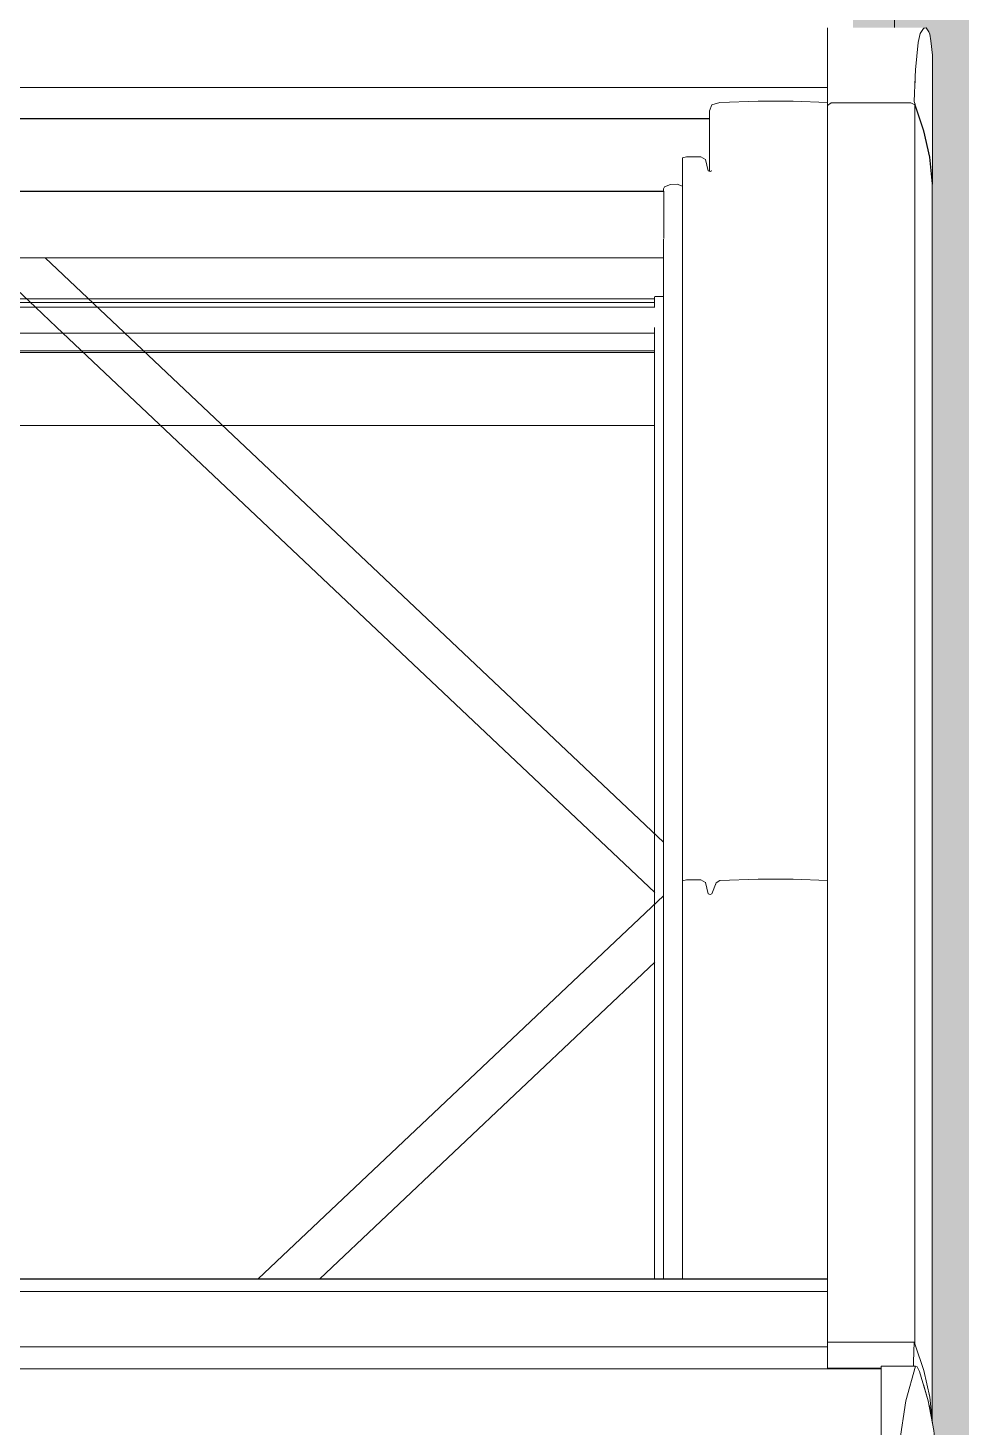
# Model space of a CAD drawing. Header units: metres. Extents: x -208 to 1512, y -277 to 123.
# Drawn here: x 830.362 to 830.793, y -3.63 to -2.984 of the extents above; entities that cross this region are included whole.
import ezdxf

# ---------------------------------------------------------------- set-up
doc = ezdxf.new("R2010")
doc.units = ezdxf.units.M
doc.header["$MEASUREMENT"] = 0
doc.linetypes.add('Wipeout_Contour', pattern=[1, 0, -1])
for name, color, linetype in [('325 Dachfenster', 7, 'Continuous'), ('330 Dachaufbau', 7, 'Continuous'), ('918 Lageplan Beschriftung.x', 7, 'Continuous')]:
    doc.layers.add(name, color=color, linetype=linetype)

# ---------------------------------------------------------------- blocks, each defined once
blk = doc.blocks.new('Dachfläche_55_5', base_point=(825.25622, 0.07))
at = {"layer": '330 Dachaufbau', "linetype": 'Continuous', "lineweight": 0, "true_color": 0x000000}
h = blk.add_hatch(color=18, dxfattribs=at)
h.paths.add_polyline_path([(828.70228, -0.4), (829.01228, -0.4), (829.01228, 0.07), (828.05728, 0.07), (828.05728, -0.77152), (826.30728, -0.77152), (826.30728, 0.07), (825.25622, 0.07), (825.27334, -4.6), (831.58228, -4.6), (831.58228, -0.82361), (828.70228, -0.82361)])
h.paths.add_polyline_path([(829.06228, -2.1975), (830.76228, -2.1975), (830.76228, -3.79873), (829.06228, -3.79873)], flags=0)
h.paths.add_polyline_path([(826.33228, -3.79873), (826.33228, -2.1975), (828.03228, -2.1975), (828.03228, -3.79873)], flags=0)
at = {"layer": '330 Dachaufbau', "color": 7, "linetype": 'Continuous', "lineweight": 18, "flags": 128}
blk.add_lwpolyline([(830.76228, -3.79873), (830.76228, -2.1975)], dxfattribs=at)
blk = doc.blocks.new('VELUX SlopeRoofBundle[41]_5', base_point=(825.25728, 0))
at = {"color": 254, "linetype": 'Wipeout_Contour', "lineweight": 0, "ltscale": 6642.876254}
blk.add_wipeout([(829.96487, -2.95926), (829.96525, -2.98422), (829.97693, -2.98422), (829.97693, -3.01187), (830.73133, -3.01187), (830.73133, -2.98422), (830.74301, -2.98422), (830.74339, -2.95926)], dxfattribs=at).dxf.layer = '325 Dachfenster'
at = {"color": 254, "linetype": 'Wipeout_Contour', "lineweight": 0, "ltscale": 2491.55463}
blk.add_wipeout([(830.67683, -3.02258), (830.67784, -3.01991), (830.67783, -3.01983)], dxfattribs=at).dxf.layer = '325 Dachfenster'
at = {"color": 254, "linetype": 'Wipeout_Contour', "lineweight": 0, "ltscale": 6646.888829}
blk.add_wipeout([(830.65553, -3.56164), (830.65603, -3.56164), (830.65603, -3.05769), (830.65553, -3.05854), (830.65553, -3.05967), (830.65563, -3.05967), (830.65563, -3.08153), (830.65553, -3.0818)], dxfattribs=at).dxf.layer = '325 Dachfenster'
at = {"color": 254, "linetype": 'Wipeout_Contour', "lineweight": 0, "ltscale": 3322.739396}
blk.add_wipeout([(830.67703, -3.56164), (830.67783, -3.56164), (830.67783, -3.38402), (830.67703, -3.38423)], dxfattribs=at).dxf.layer = '325 Dachfenster'
at = {"color": 254, "linetype": 'Wipeout_Contour', "lineweight": 0, "ltscale": 3323.331197}
blk.add_wipeout([(830.75613, -3.618), (830.75613, -3.63738), (830.7646, -3.63738), (830.76749, -3.618)], dxfattribs=at).dxf.layer = '325 Dachfenster'
at = {"color": 254, "linetype": 'Wipeout_Contour', "lineweight": 0, "ltscale": 3322.732071}
blk.add_wipeout([(830.67493, -3.56164), (830.67623, -3.56164), (830.67623, -3.38395), (830.67493, -3.37879)], dxfattribs=at).dxf.layer = '325 Dachfenster'
at = {"color": 254, "linetype": 'Wipeout_Contour', "lineweight": 0, "ltscale": 3323.367807}
blk.add_wipeout([(830.75613, -3.60202), (830.75613, -3.618), (830.76749, -3.618), (830.77199, -3.60202)], dxfattribs=at).dxf.layer = '325 Dachfenster'
at = {"color": 254, "linetype": 'Wipeout_Contour', "lineweight": 0, "ltscale": 3322.707738}
blk.add_wipeout([(830.66623, -3.56164), (830.67283, -3.56164), (830.67283, -3.37752), (830.66623, -3.37752)], dxfattribs=at).dxf.layer = '325 Dachfenster'
at = {"color": 254, "linetype": 'Wipeout_Contour', "lineweight": 0, "ltscale": 3322.745071}
blk.add_wipeout([(830.67783, -3.56164), (830.67983, -3.56164), (830.67983, -3.37886), (830.67783, -3.38402)], dxfattribs=at).dxf.layer = '325 Dachfenster'
at = {"color": 254, "linetype": 'Wipeout_Contour', "lineweight": 0, "ltscale": 9968.544965}
blk.add_wipeout([(830.77297, -3.75667), (830.77373, -3.75858), (830.77373, -3.60447), (830.77263, -3.6023), (830.77199, -3.60202), (830.76749, -3.618), (830.7646, -3.63738), (830.76332, -3.65986), (830.76375, -3.68525), (830.76583, -3.71311), (830.76957, -3.74323), (830.77089, -3.74981)], dxfattribs=at).dxf.layer = '325 Dachfenster'
at = {"color": 254, "linetype": 'Wipeout_Contour', "lineweight": 0, "ltscale": 3323.006787}
blk.add_wipeout([(830.73133, -3.60294), (830.73133, -3.60322), (830.75613, -3.60322), (830.75613, -3.60294)], dxfattribs=at).dxf.layer = '325 Dachfenster'
at = {"color": 254, "linetype": 'Wipeout_Contour', "lineweight": 0, "ltscale": 3321.448875}
blk.add_wipeout([(830.75613, -3.61935), (829.95213, -3.61935), (829.95213, -3.64056), (830.75613, -3.64056)], dxfattribs=at).dxf.layer = '325 Dachfenster'
at = {"color": 254, "linetype": 'Wipeout_Contour', "lineweight": 0, "ltscale": 3322.69075}
blk.add_wipeout([(830.66433, -3.56164), (830.66623, -3.56164), (830.66623, -3.37752), (830.66433, -3.37801)], dxfattribs=at).dxf.layer = '325 Dachfenster'
at = {"color": 254, "linetype": 'Wipeout_Contour', "lineweight": 0, "ltscale": 3322.736197}
blk.add_wipeout([(830.67623, -3.56164), (830.67703, -3.56164), (830.67703, -3.38423), (830.67623, -3.38395)], dxfattribs=at).dxf.layer = '325 Dachfenster'
at = {"color": 254, "linetype": 'Wipeout_Contour', "lineweight": 0, "ltscale": 4154.150236}
blk.add_wipeout([(830.77783, -3.61796), (830.77373, -3.60447), (830.77373, -3.75858), (830.77485, -3.76324), (830.77783, -3.77361)], dxfattribs=at).dxf.layer = '325 Dachfenster'
at = {"color": 254, "linetype": 'Wipeout_Contour', "lineweight": 0, "ltscale": 3322.679662}
blk.add_wipeout([(830.66193, -3.05649), (830.66193, -3.56164), (830.66433, -3.56164), (830.66433, -3.05731)], dxfattribs=at).dxf.layer = '325 Dachfenster'
at = {"color": 254, "linetype": 'Wipeout_Contour', "lineweight": 0, "ltscale": 3322.725168}
blk.add_wipeout([(830.67493, -3.37879), (830.67283, -3.37752), (830.67283, -3.56164), (830.67493, -3.56164)], dxfattribs=at).dxf.layer = '325 Dachfenster'
at = {"color": 254, "linetype": 'Wipeout_Contour', "lineweight": 0, "ltscale": 3322.752565}
blk.add_wipeout([(830.67983, -3.56164), (830.68163, -3.56164), (830.68163, -3.3778), (830.67983, -3.37886)], dxfattribs=at).dxf.layer = '325 Dachfenster'
at = {"color": 254, "linetype": 'Wipeout_Contour', "lineweight": 0, "ltscale": 4154.177108}
blk.add_wipeout([(830.77783, -3.61796), (830.77783, -3.77361), (830.77851, -3.77738), (830.78043, -3.78697), (830.78043, -3.63161)], dxfattribs=at).dxf.layer = '325 Dachfenster'
at = {"color": 254, "linetype": 'Wipeout_Contour', "lineweight": 0, "ltscale": 3322.732122}
blk.add_wipeout([(830.67703, -3.05055), (830.67623, -3.05027), (830.67623, -3.38395), (830.67703, -3.38423)], dxfattribs=at).dxf.layer = '325 Dachfenster'
at = {"color": 254, "linetype": 'Wipeout_Contour', "lineweight": 0, "ltscale": 3322.656866}
blk.add_wipeout([(830.65603, -3.05769), (830.65603, -3.56164), (830.65883, -3.56164), (830.65883, -3.05656)], dxfattribs=at).dxf.layer = '325 Dachfenster'
at = {"color": 254, "linetype": 'Wipeout_Contour', "lineweight": 0, "ltscale": 3322.791349}
blk.add_wipeout([(830.68163, -3.56164), (830.69923, -3.56164), (830.69923, -3.37723), (830.68163, -3.3778)], dxfattribs=at).dxf.layer = '325 Dachfenster'
at = {"color": 254, "linetype": 'Wipeout_Contour', "lineweight": 0, "ltscale": 3323.150726}
blk.add_wipeout([(830.77983, -3.62845), (830.77853, -3.6162), (830.77853, -3.62164), (830.77983, -3.62846)], dxfattribs=at).dxf.layer = '325 Dachfenster'
at = {"color": 254, "linetype": 'Wipeout_Contour', "lineweight": 0, "ltscale": 4983.348628}
blk.add_wipeout([(830.67703, -3.05055), (830.67703, -3.38423), (830.67783, -3.38402), (830.67783, -3.0503), (830.67773, -3.05033), (830.67773, -3.05036)], dxfattribs=at).dxf.layer = '325 Dachfenster'
at = {"color": 254, "linetype": 'Wipeout_Contour', "lineweight": 0, "ltscale": 3322.668654}
blk.add_wipeout([(830.65883, -3.05656), (830.65883, -3.56164), (830.66193, -3.56164), (830.66193, -3.05649)], dxfattribs=at).dxf.layer = '325 Dachfenster'
at = {"color": 254, "linetype": 'Wipeout_Contour', "lineweight": 0, "ltscale": 3321.440141}
blk.add_wipeout([(830.05273, -3.0905), (830.65553, -3.0905), (830.65553, -3.09043), (830.05273, -3.09043)], dxfattribs=at).dxf.layer = '325 Dachfenster'
at = {"color": 254, "linetype": 'Wipeout_Contour', "lineweight": 0, "ltscale": 3322.858935}
blk.add_wipeout([(830.69923, -3.37723), (830.69923, -3.56164), (830.71543, -3.56164), (830.71543, -3.37723)], dxfattribs=at).dxf.layer = '325 Dachfenster'
at = {"color": 254, "linetype": 'Wipeout_Contour', "lineweight": 0, "ltscale": 4153.687259}
blk.add_wipeout([(830.77853, -3.6162), (830.77583, -3.60403), (830.77583, -3.61138), (830.77783, -3.61796), (830.77853, -3.62164)], dxfattribs=at).dxf.layer = '325 Dachfenster'
at = {"color": 254, "linetype": 'Wipeout_Contour', "lineweight": 0, "ltscale": 3322.686624}
blk.add_wipeout([(830.66623, -3.04383), (830.66433, -3.04433), (830.66433, -3.37801), (830.66623, -3.37752)], dxfattribs=at).dxf.layer = '325 Dachfenster'
at = {"color": 254, "linetype": 'Wipeout_Contour', "lineweight": 0, "ltscale": 3322.740864}
blk.add_wipeout([(830.67783, -3.0503), (830.67783, -3.38402), (830.67983, -3.37886), (830.67983, -3.04514)], dxfattribs=at).dxf.layer = '325 Dachfenster'
at = {"color": 254, "linetype": 'Wipeout_Contour', "lineweight": 0, "ltscale": 3321.439766}
blk.add_wipeout([(830.05263, -3.07049), (830.65563, -3.07049), (830.65563, -3.05988), (830.05263, -3.05988)], dxfattribs=at).dxf.layer = '325 Dachfenster'
at = {"color": 254, "linetype": 'Wipeout_Contour', "lineweight": 0, "ltscale": 3321.439945}
blk.add_wipeout([(830.05263, -3.07982), (830.65563, -3.07982), (830.65563, -3.0748), (830.05263, -3.0748)], dxfattribs=at).dxf.layer = '325 Dachfenster'
at = {"color": 254, "linetype": 'Wipeout_Contour', "lineweight": 0, "ltscale": 4983.402985}
blk.add_wipeout([(830.73133, -3.37775), (830.71543, -3.37723), (830.71543, -3.56164), (830.73133, -3.56164), (830.73133, -3.52738), (830.73133, -3.50489)], dxfattribs=at).dxf.layer = '325 Dachfenster'
at = {"color": 254, "linetype": 'Wipeout_Contour', "lineweight": 0, "ltscale": 5816.256947}
blk.add_wipeout([(830.77183, -3.59208), (830.77183, -3.60202), (830.77199, -3.60202), (830.77263, -3.6023), (830.77373, -3.60447), (830.77583, -3.61138), (830.77583, -3.60403)], dxfattribs=at).dxf.layer = '325 Dachfenster'
at = {"color": 254, "linetype": 'Wipeout_Contour', "lineweight": 0, "ltscale": 3322.703621}
blk.add_wipeout([(830.66623, -3.04383), (830.66623, -3.37752), (830.67283, -3.37752), (830.67283, -3.04383)], dxfattribs=at).dxf.layer = '325 Dachfenster'
at = {"color": 254, "linetype": 'Wipeout_Contour', "lineweight": 0, "ltscale": 3322.74843}
blk.add_wipeout([(830.67983, -3.04514), (830.67983, -3.37886), (830.68163, -3.3778), (830.68163, -3.04408)], dxfattribs=at).dxf.layer = '325 Dachfenster'
at = {"color": 254, "linetype": 'Wipeout_Contour', "lineweight": 0, "ltscale": 4154.278296}
blk.add_wipeout([(830.77833, -3.04401), (830.77833, -3.6153), (830.77853, -3.6162), (830.77963, -3.62657), (830.77963, -3.05626)], dxfattribs=at).dxf.layer = '325 Dachfenster'
at = {"color": 254, "linetype": 'Wipeout_Contour', "lineweight": 0, "ltscale": 3321.439876}
blk.add_wipeout([(830.05263, -3.0748), (830.65563, -3.0748), (830.65563, -3.07049), (830.05263, -3.07049)], dxfattribs=at).dxf.layer = '325 Dachfenster'
at = {"color": 254, "linetype": 'Wipeout_Contour', "lineweight": 0, "ltscale": 6642.879691}
blk.add_wipeout([(830.05263, -3.08067), (830.05263, -3.08153), (830.05273, -3.0818), (830.05273, -3.08258), (830.65553, -3.08258), (830.65553, -3.0818), (830.65563, -3.08153), (830.65563, -3.08067)], dxfattribs=at).dxf.layer = '325 Dachfenster'
at = {"color": 254, "linetype": 'Wipeout_Contour', "lineweight": 0, "ltscale": 3323.045771}
blk.add_wipeout([(830.7713, -3.59082), (830.73133, -3.59082), (830.73133, -3.59999), (830.77093, -3.59999)], dxfattribs=at).dxf.layer = '325 Dachfenster'
at = {"layer": '325 Dachfenster', "linetype": 'Continuous', "lineweight": 0, "flags": 128}
blk.add_lwpolyline([(830.77983, -3.62846), (830.77983, -3.62845)], dxfattribs=at)
at = {"color": 254, "linetype": 'Wipeout_Contour', "lineweight": 0, "ltscale": 3322.95584}
blk.add_wipeout([(830.73133, -3.02019), (830.73133, -3.59082), (830.73303, -3.59082), (830.73303, -3.01893)], dxfattribs=at).dxf.layer = '325 Dachfenster'
at = {"color": 254, "linetype": 'Wipeout_Contour', "lineweight": 0, "ltscale": 3322.727863}
blk.add_wipeout([(830.67623, -3.05027), (830.67493, -3.0451), (830.67493, -3.37879), (830.67623, -3.38395)], dxfattribs=at).dxf.layer = '325 Dachfenster'
at = {"color": 254, "linetype": 'Wipeout_Contour', "lineweight": 0, "ltscale": 3322.787219}
blk.add_wipeout([(830.69923, -3.04351), (830.68163, -3.04408), (830.68163, -3.3778), (830.69923, -3.37723)], dxfattribs=at).dxf.layer = '325 Dachfenster'
at = {"color": 254, "linetype": 'Wipeout_Contour', "lineweight": 0, "ltscale": 11625.043386}
blk.add_wipeout([(830.66433, -3.05274), (830.04393, -3.05274), (830.04393, -3.05731), (830.04633, -3.05649), (830.04943, -3.05656), (830.05223, -3.05769), (830.05273, -3.05854), (830.05273, -3.05967), (830.65553, -3.05967), (830.65553, -3.05854), (830.65603, -3.05769), (830.65883, -3.05656), (830.66193, -3.05649), (830.66433, -3.05731)], dxfattribs=at).dxf.layer = '325 Dachfenster'
at = {"color": 254, "linetype": 'Wipeout_Contour', "lineweight": 0, "ltscale": 3321.440031}
blk.add_wipeout([(830.05273, -3.08258), (830.05273, -3.08364), (830.65553, -3.08364), (830.65553, -3.08258)], dxfattribs=at).dxf.layer = '325 Dachfenster'
at = {"color": 254, "linetype": 'Wipeout_Contour', "lineweight": 0, "ltscale": 4984.313396}
blk.add_wipeout([(830.73133, -3.60294), (830.75613, -3.60294), (830.75613, -3.60202), (830.77093, -3.60202), (830.77093, -3.59999), (830.73133, -3.59999)], dxfattribs=at).dxf.layer = '325 Dachfenster'
at = {"layer": '325 Dachfenster', "linetype": 'Continuous', "lineweight": 0, "flags": 128}
for points in [[(830.66193, -3.05649), (830.66433, -3.05731)], [(830.67983, -3.37886), (830.68163, -3.3778)], [(830.67623, -3.38395), (830.67703, -3.38423)], [(830.67703, -3.38423), (830.67783, -3.38402)]]:
    blk.add_lwpolyline(points, dxfattribs=at)
at = {"color": 254, "linetype": 'Wipeout_Contour', "lineweight": 0, "ltscale": 3322.721027}
blk.add_wipeout([(830.67283, -3.04383), (830.67283, -3.37752), (830.67493, -3.37879), (830.67493, -3.0451)], dxfattribs=at).dxf.layer = '325 Dachfenster'
at = {"color": 254, "linetype": 'Wipeout_Contour', "lineweight": 0, "ltscale": 3322.854816}
blk.add_wipeout([(830.69923, -3.04351), (830.69923, -3.37723), (830.71543, -3.37723), (830.71543, -3.04351)], dxfattribs=at).dxf.layer = '325 Dachfenster'
at = {"color": 254, "linetype": 'Wipeout_Contour', "lineweight": 0, "ltscale": 3321.439686}
blk.add_wipeout([(830.05263, -3.05988), (830.65563, -3.05988), (830.65563, -3.05967), (830.05263, -3.05967)], dxfattribs=at).dxf.layer = '325 Dachfenster'
at = {"color": 254, "linetype": 'Wipeout_Contour', "lineweight": 0, "ltscale": 3321.439989}
blk.add_wipeout([(830.05263, -3.08067), (830.65563, -3.08067), (830.65563, -3.07982), (830.05263, -3.07982)], dxfattribs=at).dxf.layer = '325 Dachfenster'
at = {"color": 254, "linetype": 'Wipeout_Contour', "lineweight": 0, "ltscale": 4984.769155}
blk.add_wipeout([(830.77093, -3.59999), (830.77093, -3.60202), (830.77183, -3.60202), (830.77183, -3.59208), (830.77138, -3.5909), (830.7713, -3.59082)], dxfattribs=at).dxf.layer = '325 Dachfenster'
at = {"color": 254, "linetype": 'Wipeout_Contour', "lineweight": 0, "ltscale": 3321.448311}
blk.add_wipeout([(829.97693, -3.59644), (829.97693, -3.59875), (830.73133, -3.59875), (830.73133, -3.59644)], dxfattribs=at).dxf.layer = '325 Dachfenster'
at = {"color": 254, "linetype": 'Wipeout_Contour', "lineweight": 0, "ltscale": 3321.44855}
blk.add_wipeout([(829.95213, -3.60322), (829.95213, -3.61935), (830.75613, -3.61935), (830.75613, -3.60322)], dxfattribs=at).dxf.layer = '325 Dachfenster'
at = {"layer": '325 Dachfenster', "linetype": 'Continuous', "lineweight": 0, "flags": 128}
for points in [[(830.05263, -3.05967), (830.65563, -3.05967)], [(830.65553, -3.05854), (830.65603, -3.05769)], [(830.65553, -3.05854), (830.65553, -3.05967)], [(830.65563, -3.05988), (830.65563, -3.05967)], [(830.65603, -3.05769), (830.65883, -3.05656)], [(830.65883, -3.05656), (830.66193, -3.05649)], [(830.66433, -3.37801), (830.66623, -3.37752), (830.67283, -3.37752)], [(830.67283, -3.37752), (830.67493, -3.37879)], [(830.67493, -3.37879), (830.67623, -3.38395)], [(830.67783, -3.38402), (830.67983, -3.37886)], [(830.75613, -3.82879), (830.75613, -3.82144), (830.75613, -3.81267), (830.75613, -3.80235), (830.75613, -3.79054), (830.75613, -3.77738), (830.75613, -3.76324), (830.75613, -3.75667), (830.75613, -3.74981), (830.75613, -3.74323), (830.75613, -3.71311), (830.75613, -3.68525), (830.75613, -3.65986), (830.75613, -3.63738), (830.75613, -3.618), (830.75613, -3.60202)]]:
    blk.add_lwpolyline(points, dxfattribs=at)
at = {"color": 254, "linetype": 'Wipeout_Contour', "lineweight": 0, "ltscale": 4154.353523}
blk.add_wipeout([(830.77163, -3.01989), (830.77163, -3.59156), (830.77183, -3.59208), (830.77563, -3.60344), (830.77563, -3.03184)], dxfattribs=at).dxf.layer = '325 Dachfenster'
at = {"color": 254, "linetype": 'Wipeout_Contour', "lineweight": 0, "ltscale": 5814.319339}
blk.add_wipeout([(830.67783, -3.05023), (830.67683, -3.02258), (830.67683, -3.05048), (830.67703, -3.05055), (830.67773, -3.05036), (830.67773, -3.05033), (830.6778, -3.05031)], dxfattribs=at).dxf.layer = '325 Dachfenster'
at = {"color": 254, "linetype": 'Wipeout_Contour', "lineweight": 0, "ltscale": 3321.440044}
blk.add_wipeout([(830.05273, -3.08364), (830.05273, -3.08428), (830.65553, -3.08428), (830.65553, -3.08364)], dxfattribs=at).dxf.layer = '325 Dachfenster'
at = {"color": 254, "linetype": 'Wipeout_Contour', "lineweight": 0, "ltscale": 3321.448394}
blk.add_wipeout([(829.97693, -3.6015), (829.97693, -3.60322), (830.73133, -3.60322), (830.73133, -3.6015)], dxfattribs=at).dxf.layer = '325 Dachfenster'
at = {"layer": '325 Dachfenster', "linetype": 'Continuous', "lineweight": 0, "flags": 128}
blk.add_lwpolyline([(830.77199, -3.60202), (830.75613, -3.60202)], dxfattribs=at)
at = {"color": 254, "linetype": 'Wipeout_Contour', "lineweight": 0, "ltscale": 3323.065697}
blk.add_wipeout([(830.67784, -3.01991), (830.67683, -3.02258), (830.67783, -3.05023), (830.67983, -3.04514)], dxfattribs=at).dxf.layer = '325 Dachfenster'
at = {"color": 254, "linetype": 'Wipeout_Contour', "lineweight": 0, "ltscale": 3323.032828}
blk.add_wipeout([(830.73303, -3.01893), (830.73303, -3.59082), (830.76983, -3.59082), (830.76983, -3.01893)], dxfattribs=at).dxf.layer = '325 Dachfenster'
at = {"color": 254, "linetype": 'Wipeout_Contour', "lineweight": 0, "ltscale": 4154.347098}
blk.add_wipeout([(830.77563, -3.03184), (830.77563, -3.60344), (830.77583, -3.60403), (830.77833, -3.6153), (830.77833, -3.04401)], dxfattribs=at).dxf.layer = '325 Dachfenster'
at = {"color": 254, "linetype": 'Wipeout_Contour', "lineweight": 0, "ltscale": 3321.4401}
blk.add_wipeout([(830.05273, -3.09043), (830.65553, -3.09043), (830.65553, -3.08499), (830.05273, -3.08499)], dxfattribs=at).dxf.layer = '325 Dachfenster'
at = {"color": 254, "linetype": 'Wipeout_Contour', "lineweight": 0, "ltscale": 3321.448355}
blk.add_wipeout([(829.97693, -3.6015), (830.73133, -3.6015), (830.73133, -3.59875), (829.97693, -3.59875)], dxfattribs=at).dxf.layer = '325 Dachfenster'
at = {"layer": '325 Dachfenster', "linetype": 'Continuous', "lineweight": 0, "flags": 128}
for points in [[(830.78176, -3.82879), (830.78176, -3.82144), (830.78175, -3.81267), (830.78174, -3.80235), (830.78173, -3.79916), (830.78078, -3.79054), (830.78043, -3.78697), (830.77851, -3.77738), (830.77783, -3.77361), (830.77485, -3.76324), (830.77373, -3.75858), (830.77297, -3.75667), (830.77089, -3.74981), (830.76957, -3.74323), (830.76583, -3.71311), (830.76375, -3.68525), (830.76332, -3.65986), (830.7646, -3.63738), (830.76749, -3.618), (830.77199, -3.60202)], [(830.77199, -3.60202), (830.77263, -3.6023)], [(830.77263, -3.6023), (830.77373, -3.60447), (830.77783, -3.61796), (830.78043, -3.63161), (830.78173, -3.64552), (830.78173, -3.64685)], [(829.95213, -3.60322), (830.75613, -3.60322)], [(830.73133, -3.60322), (830.73133, -3.60294)], [(830.73133, -3.60294), (830.75613, -3.60294)]]:
    blk.add_lwpolyline(points, dxfattribs=at)
at = {"color": 254, "linetype": 'Wipeout_Contour', "lineweight": 0, "ltscale": 3322.784429}
blk.add_wipeout([(830.68163, -3.04408), (830.69923, -3.04351), (830.69923, -3.0182), (830.68163, -3.01876)], dxfattribs=at).dxf.layer = '325 Dachfenster'
at = {"color": 254, "linetype": 'Wipeout_Contour', "lineweight": 0, "ltscale": 4983.997679}
blk.add_wipeout([(830.76983, -3.01893), (830.76983, -3.59082), (830.7713, -3.59082), (830.77138, -3.5909), (830.77163, -3.59156), (830.77163, -3.01989)], dxfattribs=at).dxf.layer = '325 Dachfenster'
at = {"color": 254, "linetype": 'Wipeout_Contour', "lineweight": 0, "ltscale": 3322.919017}
blk.add_wipeout([(830.71543, -3.04351), (830.71543, -3.37723), (830.73133, -3.37775), (830.73133, -3.04403)], dxfattribs=at).dxf.layer = '325 Dachfenster'
at = {"color": 254, "linetype": 'Wipeout_Contour', "lineweight": 0, "ltscale": 3321.440054}
blk.add_wipeout([(830.05273, -3.08499), (830.65553, -3.08499), (830.65553, -3.08428), (830.05273, -3.08428)], dxfattribs=at).dxf.layer = '325 Dachfenster'
at = {"color": 254, "linetype": 'Wipeout_Contour', "lineweight": 0, "ltscale": 2491.197803}
blk.add_wipeout([(830.37001, -3.0905), (830.65553, -3.36016), (830.65553, -3.0905)], dxfattribs=at).dxf.layer = '325 Dachfenster'
at = {"color": 254, "linetype": 'Wipeout_Contour', "lineweight": 0, "ltscale": 3321.447743}
blk.add_wipeout([(829.97693, -3.56751), (830.73133, -3.56751), (830.73133, -3.56177), (829.97693, -3.56177)], dxfattribs=at).dxf.layer = '325 Dachfenster'
at = {"color": 254, "linetype": 'Wipeout_Contour', "lineweight": 0, "ltscale": 3321.448274}
blk.add_wipeout([(830.73133, -3.59448), (829.97693, -3.59448), (829.97693, -3.59644), (830.73133, -3.59644)], dxfattribs=at).dxf.layer = '325 Dachfenster'
at = {"layer": '325 Dachfenster', "linetype": 'Continuous', "lineweight": 0, "flags": 128}
for points in [[(830.65563, -3.08153), (830.65563, -3.08067), (830.65563, -3.07982), (830.65563, -3.0748), (830.65563, -3.07049), (830.65563, -3.05988)], [(830.68163, -3.3778), (830.69923, -3.37723), (830.71543, -3.37723), (830.73133, -3.37775)], [(830.7713, -3.59082), (830.77093, -3.59999), (830.77093, -3.60202)], [(830.7713, -3.59082), (830.77138, -3.5909)], [(830.77138, -3.5909), (830.77183, -3.59208), (830.77583, -3.60403), (830.77853, -3.6162), (830.77983, -3.62845)]]:
    blk.add_lwpolyline(points, dxfattribs=at)
at = {"color": 254, "linetype": 'Wipeout_Contour', "lineweight": 0, "ltscale": 3322.94502}
blk.add_wipeout([(830.77141, -3.01879), (830.77183, -3.01989), (830.77183, -3.00685), (830.77133, -3.01836)], dxfattribs=at).dxf.layer = '325 Dachfenster'
at = {"color": 254, "linetype": 'Wipeout_Contour', "lineweight": 0, "ltscale": 2491.556403}
blk.add_wipeout([(830.68163, -3.01876), (830.67783, -3.01983), (830.68163, -3.04408)], dxfattribs=at).dxf.layer = '325 Dachfenster'
at = {"color": 254, "linetype": 'Wipeout_Contour', "lineweight": 0, "ltscale": 3322.85205}
blk.add_wipeout([(830.69923, -3.04351), (830.71543, -3.04351), (830.71543, -3.0182), (830.69923, -3.0182)], dxfattribs=at).dxf.layer = '325 Dachfenster'
at = {"color": 254, "linetype": 'Wipeout_Contour', "lineweight": 0, "ltscale": 3321.447692}
blk.add_wipeout([(829.97693, -3.56177), (830.73133, -3.56177), (830.73133, -3.56164), (829.97693, -3.56164)], dxfattribs=at).dxf.layer = '325 Dachfenster'
at = {"color": 254, "linetype": 'Wipeout_Contour', "lineweight": 0, "ltscale": 3321.447805}
blk.add_wipeout([(829.97693, -3.56903), (830.73133, -3.56903), (830.73133, -3.56751), (829.97693, -3.56751)], dxfattribs=at).dxf.layer = '325 Dachfenster'
at = {"color": 254, "linetype": 'Wipeout_Contour', "lineweight": 0, "ltscale": 3321.448244}
blk.add_wipeout([(829.97693, -3.59448), (830.73133, -3.59448), (830.73133, -3.59296), (829.97693, -3.59296)], dxfattribs=at).dxf.layer = '325 Dachfenster'
at = {"color": 254, "linetype": 'Wipeout_Contour', "lineweight": 0, "ltscale": 2492.031725}
blk.add_wipeout([(830.67783, -3.01983), (830.67983, -3.04514), (830.68163, -3.04408)], dxfattribs=at).dxf.layer = '325 Dachfenster'
at = {"color": 254, "linetype": 'Wipeout_Contour', "lineweight": 0, "ltscale": 3322.91623}
blk.add_wipeout([(830.71543, -3.04351), (830.73133, -3.04403), (830.73133, -3.01871), (830.71543, -3.0182)], dxfattribs=at).dxf.layer = '325 Dachfenster'
at = {"color": 254, "linetype": 'Wipeout_Contour', "lineweight": 0, "ltscale": 6642.889772}
blk.add_wipeout([(830.05273, -3.36016), (830.05273, -3.3849), (830.23987, -3.56164), (830.46839, -3.56164), (830.65553, -3.3849), (830.65553, -3.36016), (830.37001, -3.0905), (830.33826, -3.0905)], dxfattribs=at).dxf.layer = '325 Dachfenster'
at = {"color": 254, "linetype": 'Wipeout_Contour', "lineweight": 0, "ltscale": 3321.447872}
blk.add_wipeout([(830.73133, -3.57098), (829.97693, -3.57098), (829.97693, -3.57329), (830.73133, -3.57329)], dxfattribs=at).dxf.layer = '325 Dachfenster'
at = {"layer": '325 Dachfenster', "linetype": 'Continuous', "lineweight": 0, "flags": 128}
for points in [[(830.05273, -3.09043), (830.65553, -3.09043)], [(830.05273, -3.0905), (830.65553, -3.0905)], [(830.37001, -3.0905), (830.65553, -3.36016)], [(830.05683, -3.10931), (830.65143, -3.10931)], [(830.05683, -3.11101), (830.65143, -3.11101)], [(830.65163, -3.10825), (830.65143, -3.10846)], [(830.65143, -3.10846), (830.65143, -3.1132)], [(830.65553, -3.10825), (830.65163, -3.10825)], [(830.0567, -3.1132), (830.65157, -3.1132)], [(830.05683, -3.12522), (830.65143, -3.12522)], [(830.05683, -3.13335), (830.65143, -3.13335)], [(830.05683, -3.13413), (830.65143, -3.13413)], [(830.05683, -3.16786), (830.65143, -3.16786)]]:
    blk.add_lwpolyline(points, dxfattribs=at)
at = {"color": 254, "linetype": 'Wipeout_Contour', "lineweight": 0, "ltscale": 3321.439282}
blk.add_wipeout([(830.03143, -3.03818), (830.67683, -3.03818), (830.67683, -3.02622), (830.03143, -3.02622)], dxfattribs=at).dxf.layer = '325 Dachfenster'
at = {"color": 254, "linetype": 'Wipeout_Contour', "lineweight": 0, "ltscale": 2491.304122}
blk.add_wipeout([(830.65553, -3.3849), (830.46839, -3.56164), (830.65553, -3.56164)], dxfattribs=at).dxf.layer = '325 Dachfenster'
at = {"color": 254, "linetype": 'Wipeout_Contour', "lineweight": 0, "ltscale": 3321.447835}
blk.add_wipeout([(829.97693, -3.57098), (830.73133, -3.57098), (830.73133, -3.56903), (829.97693, -3.56903)], dxfattribs=at).dxf.layer = '325 Dachfenster'
at = {"color": 254, "linetype": 'Wipeout_Contour', "lineweight": 0, "ltscale": 3321.447965}
blk.add_wipeout([(830.73133, -3.57605), (829.97693, -3.57605), (829.97693, -3.5791), (830.73133, -3.5791)], dxfattribs=at).dxf.layer = '325 Dachfenster'
at = {"layer": '325 Dachfenster', "linetype": 'Continuous', "lineweight": 0, "flags": 128}
for points in [[(830.65553, -3.0818), (830.65553, -3.56164)], [(830.35413, -3.10238), (830.36559, -3.1132), (830.37532, -3.12239), (830.65157, -3.38328)], [(830.65143, -3.12267), (830.65143, -3.56164)], [(830.46839, -3.56164), (830.65553, -3.3849)], [(830.49684, -3.56164), (830.65157, -3.41552)], [(830.73133, -3.56164), (829.97693, -3.56164)], [(830.73133, -3.56751), (829.97693, -3.56751)]]:
    blk.add_lwpolyline(points, dxfattribs=at)
at = {"color": 254, "linetype": 'Wipeout_Contour', "lineweight": 0, "ltscale": 3321.439194}
blk.add_wipeout([(830.03143, -3.02615), (830.03143, -3.02622), (830.67683, -3.02622), (830.67683, -3.02615)], dxfattribs=at).dxf.layer = '325 Dachfenster'
at = {"color": 254, "linetype": 'Wipeout_Contour', "lineweight": 0, "ltscale": 13285.759009}
blk.add_wipeout([(830.03143, -3.03818), (830.03143, -3.05048), (830.03203, -3.05027), (830.03333, -3.04511), (830.03543, -3.04383), (830.04203, -3.04383), (830.04393, -3.04433), (830.04393, -3.05274), (830.66433, -3.05274), (830.66433, -3.04433), (830.66623, -3.04383), (830.67283, -3.04383), (830.67493, -3.0451), (830.67623, -3.05027), (830.67683, -3.05048), (830.67683, -3.03818)], dxfattribs=at).dxf.layer = '325 Dachfenster'
at = {"color": 254, "linetype": 'Wipeout_Contour', "lineweight": 0, "ltscale": 3321.447915}
blk.add_wipeout([(829.97693, -3.57605), (830.73133, -3.57605), (830.73133, -3.57329), (829.97693, -3.57329)], dxfattribs=at).dxf.layer = '325 Dachfenster'
at = {"layer": '325 Dachfenster', "linetype": 'Continuous', "lineweight": 0, "flags": 128}
for points in [[(830.66433, -3.04433), (830.66623, -3.04383), (830.67283, -3.04383)], [(830.66433, -3.04433), (830.66433, -3.37801), (830.66433, -3.56164)]]:
    blk.add_lwpolyline(points, dxfattribs=at)
at = {"color": 254, "linetype": 'Wipeout_Contour', "lineweight": 0, "ltscale": 13285.755787}
blk.add_wipeout([(829.97693, -3.01187), (829.97693, -3.01871), (829.99283, -3.0182), (830.00903, -3.0182), (830.02663, -3.01876), (830.03043, -3.01983), (830.03143, -3.02258), (830.03143, -3.02615), (830.67683, -3.02615), (830.67683, -3.02258), (830.67783, -3.01983), (830.68163, -3.01876), (830.69923, -3.0182), (830.71543, -3.0182), (830.73133, -3.01871), (830.73133, -3.01187)], dxfattribs=at).dxf.layer = '325 Dachfenster'
at = {"color": 254, "linetype": 'Wipeout_Contour', "lineweight": 0, "ltscale": 3323.711909}
blk.add_wipeout([(830.67783, -3.05023), (830.6778, -3.05031), (830.67783, -3.0503), (830.67983, -3.04514)], dxfattribs=at).dxf.layer = '325 Dachfenster'
at = {"color": 254, "linetype": 'Wipeout_Contour', "lineweight": 0, "ltscale": 3321.448022}
blk.add_wipeout([(829.97693, -3.58259), (830.73133, -3.58259), (830.73133, -3.5791), (829.97693, -3.5791)], dxfattribs=at).dxf.layer = '325 Dachfenster'
at = {"layer": '325 Dachfenster', "linetype": 'Continuous', "lineweight": 0, "flags": 128}
for points in [[(830.67683, -3.02258), (830.67783, -3.01983)], [(830.03143, -3.02615), (830.67683, -3.02615)], [(830.67683, -3.05048), (830.67683, -3.02258)], [(830.67283, -3.04383), (830.67493, -3.0451)], [(830.67493, -3.0451), (830.67623, -3.05027)], [(830.67623, -3.05027), (830.67703, -3.05055)], [(830.67703, -3.05055), (830.67773, -3.05036)], [(830.67773, -3.05036), (830.67773, -3.05033)], [(830.6778, -3.05031), (830.67783, -3.05023)]]:
    blk.add_lwpolyline(points, dxfattribs=at)
at = {"color": 254, "linetype": 'Wipeout_Contour', "lineweight": 0, "ltscale": 11627.713976}
blk.add_wipeout([(830.77141, -3.01879), (830.73133, -3.01879), (830.73133, -3.02019), (830.73303, -3.01893), (830.76983, -3.01893), (830.77163, -3.01989), (830.77563, -3.03184), (830.77833, -3.04401), (830.77963, -3.05626), (830.77963, -3.05641), (830.77983, -3.05626), (830.77853, -3.04401), (830.77583, -3.03184), (830.77183, -3.01989)], dxfattribs=at).dxf.layer = '325 Dachfenster'
at = {"color": 254, "linetype": 'Wipeout_Contour', "lineweight": 0, "ltscale": 3321.448084}
blk.add_wipeout([(830.73133, -3.58259), (829.97693, -3.58259), (829.97693, -3.58631), (830.73133, -3.58631)], dxfattribs=at).dxf.layer = '325 Dachfenster'
at = {"color": 254, "linetype": 'Wipeout_Contour', "lineweight": 0, "ltscale": 3323.030048}
blk.add_wipeout([(830.73133, -3.01836), (830.73133, -3.01879), (830.77141, -3.01879), (830.77133, -3.01836)], dxfattribs=at).dxf.layer = '325 Dachfenster'
at = {"color": 254, "linetype": 'Wipeout_Contour', "lineweight": 0, "ltscale": 3321.44815}
blk.add_wipeout([(829.97693, -3.58631), (829.97693, -3.5902), (830.73133, -3.5902), (830.73133, -3.58631)], dxfattribs=at).dxf.layer = '325 Dachfenster'
at = {"color": 254, "linetype": 'Wipeout_Contour', "lineweight": 0, "ltscale": 4153.323226}
blk.add_wipeout([(830.73133, -3.00365), (830.73133, -3.01836), (830.77133, -3.01836), (830.77183, -3.00685), (830.77196, -3.00365)], dxfattribs=at).dxf.layer = '325 Dachfenster'
at = {"color": 254, "linetype": 'Wipeout_Contour', "lineweight": 0, "ltscale": 3321.448198}
blk.add_wipeout([(829.97693, -3.59078), (829.97693, -3.59128), (830.73133, -3.59128), (830.73133, -3.59078)], dxfattribs=at).dxf.layer = '325 Dachfenster'
at = {"layer": '325 Dachfenster', "linetype": 'Continuous', "lineweight": 0, "flags": 128}
for points in [[(829.97693, -3.01187), (830.73133, -3.01187)], [(830.67783, -3.01983), (830.68163, -3.01876), (830.69923, -3.0182), (830.71543, -3.0182), (830.73133, -3.01871)], [(830.73133, -3.01879), (830.73133, -3.01836)], [(830.73133, -3.02019), (830.73133, -3.01879)], [(830.73303, -3.01893), (830.73133, -3.02019)]]:
    blk.add_lwpolyline(points, dxfattribs=at)
at = {"color": 254, "linetype": 'Wipeout_Contour', "lineweight": 0, "ltscale": 6646.365724}
blk.add_wipeout([(830.77183, -3.01989), (830.77583, -3.03184), (830.77583, -2.98451), (830.77554, -2.98457), (830.77413, -2.98692), (830.77317, -2.99113), (830.77196, -3.00365), (830.77183, -3.00685)], dxfattribs=at).dxf.layer = '325 Dachfenster'
at = {"color": 254, "linetype": 'Wipeout_Contour', "lineweight": 0, "ltscale": 3321.448223}
blk.add_wipeout([(830.73133, -3.59202), (829.97693, -3.59202), (829.97693, -3.59296), (830.73133, -3.59296)], dxfattribs=at).dxf.layer = '325 Dachfenster'
at = {"layer": '325 Dachfenster', "linetype": 'Continuous', "lineweight": 0, "flags": 128}
for points in [[(830.76983, -3.01893), (830.73303, -3.01893)], [(830.77163, -3.01989), (830.76983, -3.01893)], [(830.77133, -3.01836), (830.77141, -3.01879)], [(830.77163, -3.01989), (830.77163, -3.59156)]]:
    blk.add_lwpolyline(points, dxfattribs=at)
at = {"color": 254, "linetype": 'Wipeout_Contour', "lineweight": 0, "ltscale": 4984.468762}
blk.add_wipeout([(830.77583, -2.98451), (830.77583, -3.03184), (830.77853, -3.04401), (830.77853, -2.98718), (830.77814, -2.98607), (830.77683, -2.98422)], dxfattribs=at).dxf.layer = '325 Dachfenster'
at = {"color": 254, "linetype": 'Wipeout_Contour', "lineweight": 0, "ltscale": 3321.448212}
blk.add_wipeout([(829.97693, -3.59202), (830.73133, -3.59202), (830.73133, -3.59169), (829.97693, -3.59169)], dxfattribs=at).dxf.layer = '325 Dachfenster'
at = {"color": 254, "linetype": 'Wipeout_Contour', "lineweight": 0, "ltscale": 4154.01231}
blk.add_wipeout([(830.77853, -3.04401), (830.77983, -3.05626), (830.77983, -2.99685), (830.77907, -2.99035), (830.77853, -2.98718)], dxfattribs=at).dxf.layer = '325 Dachfenster'
at = {"color": 254, "linetype": 'Wipeout_Contour', "lineweight": 0, "ltscale": 3323.058941}
blk.add_wipeout([(830.73133, -3.00365), (830.77196, -3.00365), (830.77317, -2.99113), (830.73133, -2.99113)], dxfattribs=at).dxf.layer = '325 Dachfenster'
at = {"color": 254, "linetype": 'Wipeout_Contour', "lineweight": 0, "ltscale": 3321.448205}
blk.add_wipeout([(829.97693, -3.59169), (830.73133, -3.59169), (830.73133, -3.59128), (829.97693, -3.59128)], dxfattribs=at).dxf.layer = '325 Dachfenster'
at = {"layer": '325 Dachfenster', "linetype": 'Continuous', "lineweight": 0, "flags": 128}
for points in [[(830.77983, -3.05626), (830.77983, -2.99685)], [(830.77983, -3.05626), (830.77853, -3.04401), (830.77583, -3.03184), (830.77183, -3.01989), (830.77141, -3.01879)], [(830.77963, -3.05626), (830.77833, -3.04401), (830.77563, -3.03184), (830.77163, -3.01989)], [(830.77963, -3.05626), (830.77963, -3.62657)], [(830.77963, -3.05641), (830.77983, -3.05626)]]:
    blk.add_lwpolyline(points, dxfattribs=at)
at = {"color": 254, "linetype": 'Wipeout_Contour', "lineweight": 0, "ltscale": 3323.066234}
blk.add_wipeout([(830.73133, -2.98692), (830.77413, -2.98692), (830.77554, -2.98457), (830.73133, -2.98457)], dxfattribs=at).dxf.layer = '325 Dachfenster'
at = {"color": 254, "linetype": 'Wipeout_Contour', "lineweight": 0, "ltscale": 3321.448191}
blk.add_wipeout([(829.97693, -3.59071), (830.73133, -3.59071), (830.73133, -3.59055), (829.97693, -3.59055)], dxfattribs=at).dxf.layer = '325 Dachfenster'
at = {"color": 254, "linetype": 'Wipeout_Contour', "lineweight": 0, "ltscale": 3323.054573}
blk.add_wipeout([(830.77413, -2.98692), (830.73133, -2.98692), (830.73133, -2.99113), (830.77317, -2.99113)], dxfattribs=at).dxf.layer = '325 Dachfenster'
at = {"color": 254, "linetype": 'Wipeout_Contour', "lineweight": 0, "ltscale": 3321.448186}
blk.add_wipeout([(829.97693, -3.5902), (829.97693, -3.59055), (830.73133, -3.59055), (830.73133, -3.5902)], dxfattribs=at).dxf.layer = '325 Dachfenster'
at = {"color": 254, "linetype": 'Wipeout_Contour', "lineweight": 0, "ltscale": 4153.369939}
blk.add_wipeout([(830.73133, -2.98422), (830.73133, -2.98457), (830.77554, -2.98457), (830.77583, -2.98451), (830.77683, -2.98422)], dxfattribs=at).dxf.layer = '325 Dachfenster'
at = {"color": 254, "linetype": 'Wipeout_Contour', "lineweight": 0, "ltscale": 3321.448193}
blk.add_wipeout([(829.97693, -3.59078), (830.73133, -3.59078), (830.73133, -3.59071), (829.97693, -3.59071)], dxfattribs=at).dxf.layer = '325 Dachfenster'
at = {"layer": '325 Dachfenster', "linetype": 'Continuous', "lineweight": 0, "flags": 128}
for points in [[(830.73133, -3.01836), (830.73133, -3.00365), (830.73133, -2.99113), (830.73133, -2.98692), (830.73133, -2.98457), (830.73133, -2.98422)], [(830.77133, -3.01836), (830.77183, -3.00685), (830.77196, -3.00365), (830.77317, -2.99113), (830.77413, -2.98692), (830.77554, -2.98457), (830.77583, -2.98451), (830.77683, -2.98422), (830.77814, -2.98607), (830.77853, -2.98718), (830.77907, -2.99035), (830.77983, -2.99685)], [(830.73133, -3.02019), (830.73133, -3.59082)], [(830.73133, -3.59296), (829.97693, -3.59296)], [(830.73133, -3.60294), (830.73133, -3.59999), (830.73133, -3.59082)], [(830.7713, -3.59082), (830.73133, -3.59082)]]:
    blk.add_lwpolyline(points, dxfattribs=at)
blk = doc.blocks.new('Dachfläche_72_5', base_point=(830.80413, -2.19932))
at = {"layer": '325 Dachfenster', "linetype": 'Continuous', "lineweight": 0}
blk.add_blockref('VELUX SlopeRoofBundle[41]_5', (825.25728, 0), dxfattribs=at)

msp = doc.modelspace()

# ---------------------------------------------------------------- block references
at = {"layer": '330 Dachaufbau', "color": 7, "linetype": 'Continuous', "lineweight": 18}
msp.add_blockref('Dachfläche_55_5', (825.25622, 0.07), dxfattribs=at)

# ---------------------------------------------------------------- next in the draw order: hatches: boundary and pattern name
at = {"layer": '918 Lageplan Beschriftung.x', "linetype": 'Continuous', "lineweight": 0, "true_color": 0x3f0000}
msp.add_hatch(color=18, dxfattribs=at).paths.add_polyline_path([(825.31254, -15.07), (830.63228, -15.07), (830.63228, -15.97), (838.86228, -15.97), (838.86228, -15.07), (844.19207, -15.07), (844.24254, 0.07), (838.34728, 0.07), (838.34728, 0.8), (831.14728, 0.8), (831.14728, 0.07), (825.25702, 0.07)])

# ---------------------------------------------------------------- next in the draw order: block references
at = {"layer": '325 Dachfenster', "color": 7, "linetype": 'Continuous', "lineweight": 13, "true_color": 0xf4f4f4}
msp.add_blockref('Dachfläche_72_5', (830.80413, -2.19932), dxfattribs=at)

doc.saveas('drawing.dxf')
